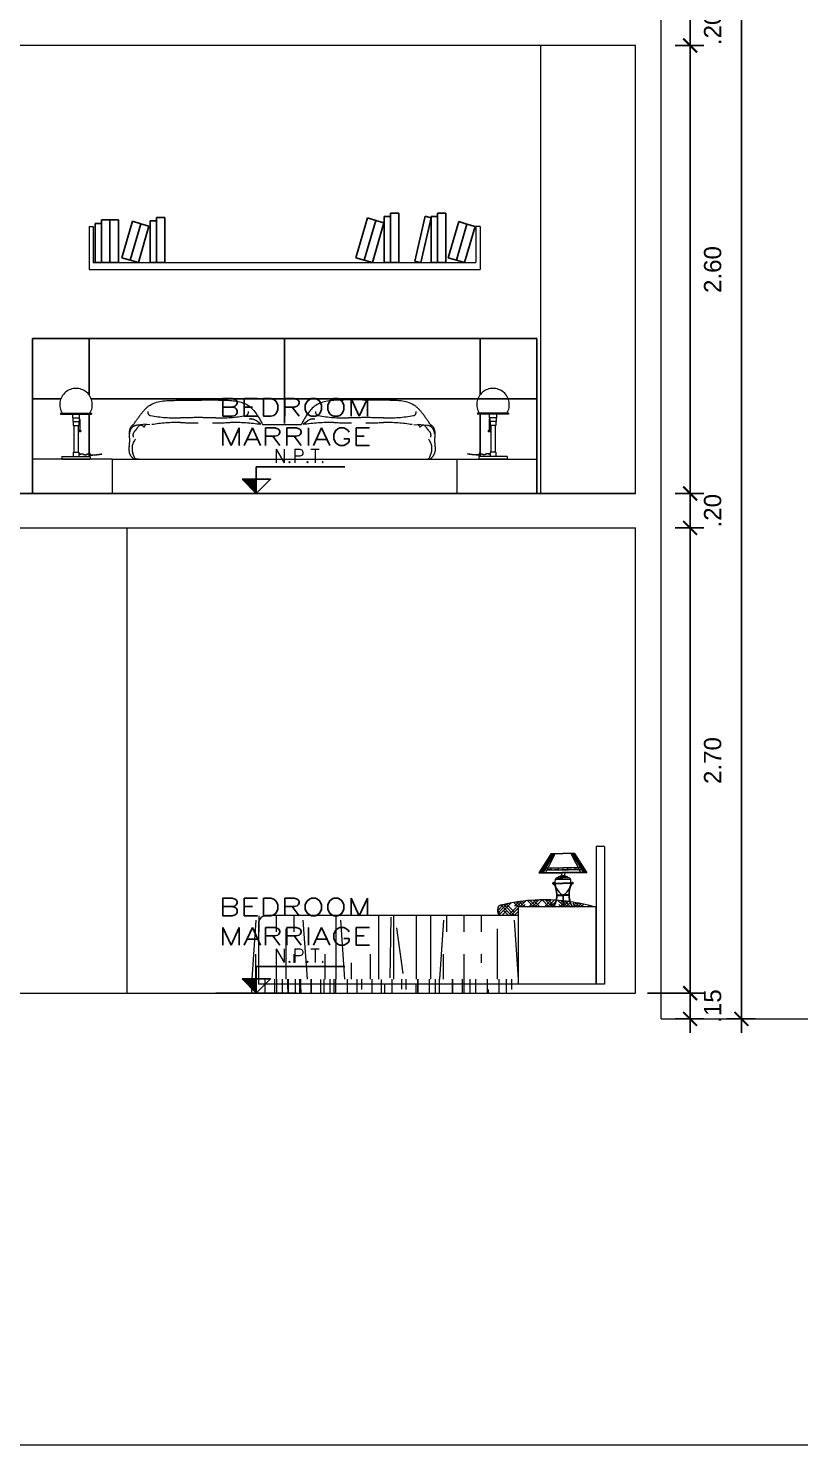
# Model space of a CAD drawing. Header units: millimetres. Extents: x -59 to 123, y 54 to 155.
# Drawn here: x 19.58 to 24.05, y 125.14 to 133.37 of the extents above; entities that cross this region are included whole.
import ezdxf
from ezdxf.enums import TextEntityAlignment as Align

# ---------------------------------------------------------------- set-up
doc = ezdxf.new("R2010")
doc.units = ezdxf.units.MM
doc.linetypes.add('ACAD_ISO02W100', pattern=[15, 12, -3])
doc.linetypes.add('CONTINUA', pattern=[0])
doc.layers.get('0').update_dxf_attribs({"lineweight": 9})
doc.layers.get('Defpoints').update_dxf_attribs({"lineweight": 0})
doc.layers.add('A-COT', color=8, linetype='Continuous')
doc.layers.add('A-TEX 010', color=7, linetype='Continuous')
for name, color, linetype, lineweight in [('DET-CORTE', 86, 'Continuous', 50), ('EJES', 6, 'ACAD_ISO02W100', 5), ('MUROS', 7, 'Continuous', 80)]:
    doc.layers.add(name, color=color, linetype=linetype, lineweight=lineweight)
doc.styles.add('1000-NOTAS', font='romans.shx', dxfattribs={"height": 2})
doc.styles.add('ROMANS', font='ROMANS.SHX', dxfattribs={"width": 1.35, "height": 0.29})
doc.styles.add('style1', font='arial.ttf', dxfattribs={"height": 0.1})
doc.dimstyles.new('luis1', dxfattribs={"dimtxt": 0.1, "dimasz": 0.08, "dimexe": 0.08, "dimexo": 0.08, "dimgap": 0.08, "dimtad": 2, "dimzin": 4, "dimdsep": 46, "dimtxsty": 'style1', "dimblk": 'ARCHTICK', "dimcen": 2, "dimdle": 0.08, "dimclrd": 256, "dimclre": 256, "dimclrt": 256, "dimadec": 0, "dimazin": 1, "dimtfac": 1, "dimtix": 1, "dimtmove": 0, "dimatfit": 3, "dimfxl": 1, "dimtolj": 1, "dimarcsym": 0})

# ---------------------------------------------------------------- blocks, each defined once
blk = doc.blocks.new('*X150')
at = {"color": 0}
for p, q in [((3457.26421134985, 750), (3487.5, 750)), ((3487.5, 750.0000000000003), (3487.5, 765.2982318580763)), ((3525, 750), (3562.5, 750)), ((3525, 745.2982318580763), (3525, 750.0000000000003)), ((3562.5, 750.0000000000003), (3562.5, 765.2982318580763)), ((3600, 750), (3637.5, 750)), ((3600, 745.2982318580763), (3600, 750)), ((3637.5, 750), (3637.5, 765.2982318580763)), ((3675, 750), (3685.150339494704, 750)), ((3675, 745.2982318580763), (3675, 750))]:
    blk.add_line(p, q, dxfattribs=at)
blk = doc.blocks.new('EDE')
at = {"linetype": 'ByBlock'}
h = blk.add_hatch(dxfattribs=at)
h.set_pattern_fill('HOUND,_O', color=256, scale=0.20150526218128, angle=45)
h.set_pattern_definition([(45.00000000000001, (93.08998956353071, 88.07172923728797), (0.0267160757499668, 0.0445267929166113), [0.20150526218128, -0.10075263109064]), (135, (93.08998956353071, 88.07172923728797), (0.0267160757499668, -0.0445267929166113), [0.20150526218128, -0.10075263109064])])
edge = h.paths.add_edge_path()
edge.add_line((353.9922750499721, 55.9412510468048), (353.9922750499721, 55.90689151939851))
edge.add_line((353.9922750499721, 55.90689151939849), (354.1576992994102, 55.90689151939849))
edge.add_ellipse((354.1426151933986, 55.89353062673758), major_axis=(-0.01424857373337379, 0.01424857373337379), ratio=0.9999999999959811, start_angle=266.533227673586, end_angle=302.7208205125206)
edge.add_ellipse((353.8829274226171, 54.89756767393329), major_axis=(-0.742035001336854, 0.7420350013368541), ratio=0.999999999999638, start_angle=-59.56912445879229, end_angle=-53.1964676396488)
edge.add_ellipse((354.1579190301313, 55.97647391635866), major_axis=(0.09310998643438465, 0.09310998643438463), ratio=0.999999999975666, start_angle=152.78933920587, end_angle=163.5390281357368)
edge.add_ellipse((354.0498027446174, 55.91941216386457), major_axis=(0.006759162470347006, 0.006759162470347005), ratio=0.9999999999976928, start_angle=172.7193987032385, end_angle=268.2177757846272)
edge.add_ellipse((354.0539187651403, 55.91504863406208), major_axis=(-0.002517602656684855, 0.002517602656684856), ratio=0.9999999999879334, start_angle=178.0319546426146, end_angle=338.7304998054121)
edge.add_line((354.0524859238464, 55.91830802236354), (354.0513558859114, 55.92087860172732))
edge.add_ellipse((354.0539187651937, 55.91504863408553), major_axis=(0.004503158498236583, 0.004503158498236583), ratio=0.9999999999931883, start_angle=267.983861697019, end_angle=428.73050074384224, ccw=False)
edge.add_ellipse((354.0497692422359, 55.91952046355825), major_axis=(0.008816840762830427, 0.008816840762830427), ratio=0.9999999999941577, start_angle=172.6270706678688, end_angle=267.92277862359333, ccw=False)
edge.add_ellipse((354.1630448996972, 55.97632874814942), major_axis=(-0.09827567416980992, 0.09827567416980991), ratio=0.9999999999848815, start_angle=61.59819055771072, end_angle=72.6142410642966, ccw=False)
edge.add_ellipse((353.8829274226173, 54.89756767393332), major_axis=(0.742035001330139, 0.7420350013301386), ratio=0.9999999999947178, start_angle=36.95157795468678, end_angle=39.01889170995257)
edge = h.paths.add_edge_path()
edge.add_line((353.7309249384443, 55.8937665193985), (353.7309249384443, 55.85689151939848))
edge.add_line((353.7309249384443, 55.85689151939848), (353.6274319155899, 55.85689151939851))
edge.add_ellipse((353.6324983529593, 55.87639472219315), major_axis=(-0.01424857373335723, 0.01424857373335723), ratio=0.9999999999943717, start_angle=45.00000000014097, end_angle=120.4378793663247, ccw=False)
edge.add_line((353.6123478267412, 55.87639472219315), (353.6123478267412, 55.89589767453617))
edge.add_ellipse((353.6324983529593, 55.89589767453617), major_axis=(0.01424857373331599, 0.01424857373331599), ratio=0.9999999999994674, start_angle=56.832862873279225, end_angle=134.9999999999847, ccw=False)
edge.add_ellipse((353.8829274226173, 54.89756767393332), major_axis=(0.7420350013364041, 0.7420350013364042), ratio=0.9999999999999928, start_angle=401.2515258593205, end_angle=419.0387861595183, ccw=False)
edge.add_ellipse((353.8237423113479, 55.97647391635044), major_axis=(0.09310998643538457, 0.09310998643538458), ratio=0.9999999999956524, start_angle=286.4609717774931, end_angle=301.04500040777344, ccw=False)
edge.add_ellipse((353.9318585968863, 55.91941216383642), major_axis=(-0.006759162470360729, 0.006759162470360728), ratio=0.999999999995152, start_angle=91.78224626373878, end_angle=187.2806001270711, ccw=False)
edge.add_ellipse((353.9277425762906, 55.91504863408553), major_axis=(0.002517602656637685, 0.002517602656637685), ratio=0.9999999999979656, start_angle=21.26949925529061, end_angle=181.9681059747036, ccw=False)
edge.add_line((353.929175417638, 55.91830802236351), (353.9303054555731, 55.92087860172726))
edge.add_ellipse((353.927742576255, 55.91504863410118), major_axis=(0.004503158498233659, 0.004503158498233659), ratio=0.9999999999956756, start_angle=21.26949890600093, end_angle=182.0158916164732)
edge.add_ellipse((353.9318920992598, 55.9195204635703), major_axis=(0.008816840762829322, 0.008816840762829322), ratio=0.9999999999948451, start_angle=182.0770952134856, end_angle=277.3729292045176)
edge.add_ellipse((353.8186164417889, 55.97632874815364), major_axis=(-0.09827567416765355, 0.09827567416765357), ratio=0.9999999999885035, start_angle=197.3857589295637, end_angle=211.7863012730373)
edge.add_ellipse((353.8829274226172, 54.89756767393309), major_axis=(-0.7420350013385056, 0.7420350013385055), ratio=0.9999999999992815, start_angle=309.1730228168033, end_angle=311.120950352363, ccw=False)
edge.add_line((353.9894670499722, 55.94154142562427), (353.9894670499721, 55.90689151939849))
edge.add_line((353.9894670499721, 55.90689151939849), (353.7373372541657, 55.90689151939849))
edge.add_ellipse((353.7377141285571, 55.9049155664924), major_axis=(0.001422396603281816, 0.001422396603281816), ratio=0.999999999982076, start_angle=55.79835529360672, end_angle=119.9841587478397)
edge.add_ellipse((353.7313415141086, 55.90497290355989), major_axis=(-0.003149415555248173, 0.003149415555248173), ratio=0.9999999999875699, start_angle=158.6014821510178, end_angle=230.9776135697963, ccw=False)
edge.add_ellipse((353.7435634616384, 55.8937665193985), major_axis=(-0.00893678545464407, 0.008936785454644072), ratio=0.9999999999860969, start_angle=10.68428731180188, end_angle=45.00000000039828)
for p, q in [((354.2325927750113, 56.25689151939846), (354.1825927750111, 56.25689151939846)), ((354.1825927750111, 56.25689151939846), (354.1825927750111, 55.4568915193985)), ((354.2325927750113, 56.25689151939846), (354.2325927750113, 55.4568915193985))]:
    blk.add_line(p, q, dxfattribs=at)
for p, q in [((353.9221034606643, 56.21649309204081), (353.8505269900761, 56.10417309204082)), ((353.9221034606643, 56.21649309204081), (353.9909269900761, 56.21649309204081)), ((354.0577527034185, 56.21649309204081), (353.9909269900761, 56.21649309204081)), ((354.0577527034185, 56.21649309204081), (354.1293291740068, 56.10417309204082)), ((353.8505269900761, 56.10417309204082), (353.9771641567104, 56.10417309204079)), ((353.8824821818812, 56.10417309204079), (353.9909269900761, 56.10417309204082)), ((354.1293291740068, 56.10417309204082), (353.9863128843804, 56.10417309204082)), ((353.935465997694, 56.04115357609162), (353.9357328867976, 56.03835828823411)), ((354.0461953437905, 56.04115357609162), (354.0459284546868, 56.03835828823411)), ((353.9303054555731, 55.92087860172732), (353.9291754176381, 55.91830802236354)), ((353.9575504767573, 55.97264768940918), (353.9909269900761, 55.97264768940918)), ((353.9575964908409, 55.97545568940921), (354.0240648506432, 55.97545568940921)), ((353.9894670499722, 55.97523711246868), (353.9894670499722, 55.90689151939849)), ((354.0240648506432, 55.97545568940921), (353.9909269900761, 55.97545568940921)), ((354.0241108647269, 55.97264768940918), (353.9909269900761, 55.97264768940918)), ((353.9922750499721, 55.97517647869213), (353.9922750499721, 55.90689151939849)), ((354.0513558859114, 55.92087860172732), (354.0524859238464, 55.91830802236354)), ((352.2100201113465, 55.82943498007378), (352.1862141333785, 55.48738015240846)), ((352.2283795322554, 55.76144352068474), (352.2283795322554, 55.85361561153554)), ((353.7309249384443, 55.85689151939848), (352.2741389825939, 55.85689151939847)), ((352.3288573588905, 55.76144352068474), (352.3288573588905, 55.85361561153554)), ((352.4308923207475, 55.76144352068474), (352.4308923207475, 55.85361561153554)), ((352.4829550094555, 55.82943498007378), (352.5067609874233, 55.48738015240846)), ((352.6744658293259, 55.48738015240847), (352.6744658293259, 55.85361561153554)), ((352.699986878162, 55.82943498007378), (352.7237928561299, 55.48738015240846)), ((352.9233020893629, 55.48738015240847), (352.9233020893629, 55.85361561153554)), ((352.9915346264733, 55.84575650515854), (352.9872643839986, 55.49392871854197)), ((353.0084224365277, 55.85321431679709), (353.0084224365277, 55.48738015240847)), ((353.1420884220974, 55.48738015240847), (353.1420884220975, 55.85361561153555)), ((353.2244804006412, 55.48738015240847), (353.2244804006412, 55.85361561153555)), ((353.2980310529753, 55.82943498007379), (353.2742250750074, 55.48738015240847)), ((353.3163904738843, 55.76144352068476), (353.3163904738843, 55.85361561153555)), ((353.4168683005194, 55.76144352068476), (353.4168683005194, 55.85361561153555)), ((353.5189032623765, 55.76144352068476), (353.5189032623765, 55.85361561153555)), ((353.6123478267412, 55.87639472219315), (353.6123478267412, 55.89589767453617)), ((353.7073345508604, 55.82943498007379), (353.7311405288283, 55.48738015240847)), ((352.2241389825937, 55.80689151939853), (352.2241389825937, 55.4568915193985)), ((352.3859259423426, 55.48738015240847), (352.3859259423426, 55.77899528790083)), ((353.0245428575022, 55.78409629608301), (353.0624938435359, 55.52012440262553)), ((353.6103054837477, 55.48738015240847), (353.6103054837477, 55.77899528790083)), ((352.210293684164, 55.48738015240846), (352.210293684164, 55.63087802088615)), ((352.3288573588905, 55.48738015240846), (352.3288573588905, 55.63087802088615)), ((352.4308923207475, 55.58057598127993), (352.4308923207475, 55.63087802088612)), ((352.6112547695806, 55.48738015240846), (352.6112547695806, 55.63087802088615)), ((352.7633912425274, 55.48738015240847), (352.7633912425274, 55.58057598127993)), ((352.8741132266074, 55.48738015240846), (352.8741132266074, 55.63087802088615)), ((353.2983046257928, 55.48738015240847), (353.2983046257928, 55.63087802088616)), ((353.4168683005194, 55.48738015240847), (353.4168683005194, 55.63087802088616)), ((353.5189032623765, 55.58057598127993), (353.5189032623765, 55.63087802088614)), ((352.1862756644505, 55.40677804753596), (352.1862756644505, 55.48738015240847)), ((354.2325927750113, 55.4568915193985), (352.2241389825937, 55.4568915193985)), ((352.2628476640793, 55.40677804753596), (352.2628476640793, 55.48738015240847)), ((352.2638551903904, 55.40677804753596), (352.2638551903904, 55.48738015240847)), ((352.320276663801, 55.40677804753596), (352.320276663801, 55.48738015240847)), ((352.3303519269101, 55.40677804753596), (352.3303519269101, 55.48738015240847)), ((352.3646078214809, 55.40677804753596), (352.3646078214809, 55.48738015240847)), ((352.395647644162, 55.4289436263759), (352.395647644162, 55.48738015240847)), ((352.3964961156262, 55.40677804753596), (352.3964961156262, 55.44607157366132)), ((352.3978561897408, 55.40677804753596), (352.3978561897408, 55.48738015240847)), ((352.3980152445876, 55.40677804753596), (352.3980152445876, 55.48738015240847)), ((352.438971275531, 55.40677804753596), (352.4389712755309, 55.48738015240847)), ((352.4653604525715, 55.40677804753596), (352.4653604525715, 55.48738015240847)), ((352.4702045911691, 55.42592104744318), (352.4702045911691, 55.48738015240847)), ((352.4715646652837, 55.40677804753596), (352.4715646652837, 55.42592104744318)), ((352.5296486435126, 55.40677804753596), (352.5296486435125, 55.45413178414855)), ((352.5304971149768, 55.40677804753596), (352.5304971149768, 55.48738015240847)), ((352.5315046412876, 55.40677804753596), (352.5315046412876, 55.48738015240847)), ((352.5859110620766, 55.40677804753596), (352.5859110620766, 55.48509198884366)), ((352.6052131168304, 55.40677804753596), (352.6052131168304, 55.48738015240847)), ((352.6404765377123, 55.40677804753596), (352.6404765377122, 55.48738015240847)), ((352.6636496428631, 55.40677804753596), (352.6636496428631, 55.48738015240847)), ((352.6727173796613, 55.40677804753596), (352.6727173796612, 55.48738015240847)), ((352.740221642492, 55.40677804753596), (352.7402216424919, 55.48738015240847)), ((352.7976506422137, 55.40677804753596), (352.7976506422136, 55.48738015240847)), ((352.8234207195761, 55.42592104744318), (352.8234207195761, 55.48738015240847)), ((352.8847207696945, 55.40677804753596), (352.8847207696945, 55.48738015240847)), ((352.9391271904835, 55.40677804753596), (352.9391271904835, 55.48509198884366)), ((352.9582132336061, 55.40677804753593), (352.9582132336061, 55.45930215063408)), ((352.9582132336061, 55.40677804753593), (352.9582132336061, 55.45930215063408)), ((352.9582132336061, 55.40677804753593), (352.9582132336061, 55.45930215063408)), ((352.9992319232019, 55.40677804753597), (352.9992319232019, 55.48738015240847)), ((353.0566609229236, 55.42894362637592), (353.0566609229236, 55.48738015240847)), ((353.0808415543853, 55.42592104744319), (353.0808415543853, 55.48738015240847)), ((353.1402856067288, 55.40677804753597), (353.1402856067288, 55.45413178414857)), ((353.1483458172161, 55.40577052122504), (353.1483458172161, 55.48738015240847)), ((353.1503608698379, 55.40677804753599), (353.1503608698379, 55.48738015240847)), ((353.2158500800468, 55.40677804753597), (353.2158500800468, 55.48738015240847)), ((353.2511135009285, 55.40677804753597), (353.2511135009285, 55.48738015240847)), ((353.2742866060794, 55.40677804753597), (353.2742866060794, 55.48738015240847)), ((353.3508586057082, 55.40677804753597), (353.3508586057082, 55.48738015240847)), ((353.3518661320192, 55.40677804753597), (353.3518661320192, 55.48738015240847)), ((353.4082876054299, 55.40677804753597), (353.4082876054299, 55.48738015240847)), ((353.418362868539, 55.40677804753597), (353.418362868539, 55.48738015240847)), ((353.4526187631098, 55.40677804753597), (353.4526187631098, 55.48738015240847)), ((353.4858671313697, 55.40677804753597), (353.4858671313697, 55.48738015240847)), ((353.4860261862165, 55.40677804753597), (353.4860261862163, 55.48738015240847)), ((353.5533713942004, 55.40677804753597), (353.5533713942004, 55.48738015240847)), ((353.5595756069126, 55.40677804753597), (353.5595756069126, 55.42592104744319)), ((353.620027185567, 55.42894362637592), (353.620027185567, 55.48738015240847)), ((353.6208756570312, 55.40677804753597), (353.6208756570312, 55.44607157366132)), ((353.663350816936, 55.40677804753597), (353.6633508169359, 55.48738015240847)), ((353.694584132574, 55.42592104744319), (353.694584132574, 55.48738015240847))]:
    blk.add_line(p, q)
at = {"ltscale": 5000}
for p, q in [((353.9239811486099, 56.21649309204081), (353.8522123483366, 56.10387128238101)), ((353.9253130259895, 56.21649309204081), (353.8537365554012, 56.10417309204082)), ((353.9273108420588, 56.21649309204081), (353.8557343714706, 56.10417309204082)), ((353.9293086581282, 56.21649309204081), (353.8577321875399, 56.10417309204082)), ((353.9319724128873, 56.21649309204081), (353.860395942299, 56.10417309204082)), ((353.9355083942207, 56.21649309204081), (353.8660899739691, 56.10417309204082)), ((353.9399378888021, 56.21649309204081), (353.8736869924965, 56.10417309204082)), ((353.9465513608238, 56.21649309204081), (353.8889380850822, 56.10417309204082)), ((353.9221034606643, 56.21536989204079), (353.9909269900761, 56.21536989204079)), ((354.0584684681244, 56.21536989204079), (353.9909269900761, 56.21536989204079)), ((354.0365143685842, 56.21649309204081), (354.0941276443257, 56.10417309204082)), ((354.0431278406058, 56.21649309204081), (354.1093787369115, 56.10417309204082)), ((354.0475573351873, 56.21649309204081), (354.116975755439, 56.10417309204082)), ((354.0510933165208, 56.21649309204081), (354.122669787109, 56.10417309204082)), ((354.0537570712798, 56.21649309204081), (354.1253335418681, 56.10417309204082)), ((354.0544704751024, 56.21649309204081), (354.1260469456907, 56.10417309204082)), ((354.0551364137921, 56.21649309204081), (354.1267128843804, 56.10417309204082)), ((354.0557548873492, 56.21649309204081), (354.1273313579375, 56.10417309204082)), ((353.8512427547819, 56.10529629204081), (354.0213383948679, 56.10529629204081)), ((353.8612634606643, 56.12102109204081), (354.0213383948679, 56.12102109204081)), ((353.8684211077231, 56.13225309204079), (353.9909269900761, 56.13225309204079)), ((353.9599446924301, 56.07555058557906), (353.9909269900761, 56.07555058557906)), ((353.9719003421073, 56.08296422951887), (353.9909269900761, 56.08285138557907)), ((353.9797934485447, 56.08575000083275), (353.9909269900761, 56.08565938557906)), ((354.1259971196745, 56.10529629204081), (353.9863128843804, 56.10529629204081)), ((354.1114350563597, 56.13225309204079), (353.9909269900761, 56.13225309204079)), ((353.9966274207364, 56.12366160502932), (353.9909269900761, 56.12366160502932)), ((354.1185927034186, 56.12102109204081), (353.9909269900761, 56.12102109204081)), ((354.0020605316076, 56.08575000083275), (353.9909269900761, 56.08565938557906)), ((354.0099536380448, 56.08296422951887), (353.9909269900761, 56.08285138557907)), ((354.0219092877221, 56.07555058557906), (353.9909269900761, 56.07555058557906)), ((353.9966274207364, 56.12102109204081), (353.9966274207364, 56.12366160502932)), ((354.0176874207363, 56.12366160502932), (354.0176874207363, 56.13225309204079)), ((354.0387474207364, 56.12366160502932), (354.0176874207363, 56.12366160502932)), ((354.0387474207364, 56.12102109204081), (354.0387474207364, 56.12366160502932)), ((354.0598074207364, 56.12366160502932), (354.0598074207364, 56.13225309204079)), ((354.0808674207363, 56.12366160502932), (354.0598074207364, 56.12366160502932)), ((354.0808674207363, 56.12102109204081), (354.0808674207363, 56.12366160502932)), ((354.1019274207364, 56.12366160502932), (354.1019274207364, 56.13225309204079)), ((354.1169100235729, 56.12366160502932), (354.1019274207364, 56.12366160502932)), ((353.9398507761297, 56.04428794505021), (354.0418105653544, 56.04428794505021)), ((353.941382633425, 56.04147994505021), (353.9909269900761, 56.04147994505021)), ((354.0357760388275, 56.06618356247819), (353.9460779413248, 56.06618356247819)), ((354.0418105653544, 56.04428794505021), (353.9909269900761, 56.04428794505021)), ((354.0402787080592, 56.04147994505021), (353.9909269900761, 56.04147994505021))]:
    blk.add_line(p, q, dxfattribs=at)
blk.add_lwpolyline([(353.9771187971667, 56.10420422967676, -0.4144672724452393), (353.9805697570665, 56.08581070893519, -0.4144672724452393)], format="xyb")
blk.add_lwpolyline([(354.1825927750111, 55.45689151939848), (354.1825927750111, 55.90689151939848), (353.7309249384443, 55.90689151939848), (353.7309249384443, 55.45689151939848)])
for centre, radius, start, end in [((353.9601845064705, 56.0601783796368), 0.015331581822194, 90.97536474916589, 159.1082174871235), ((353.9719003421073, 56.06961723866801), 0.0133469908508745, 90, 153.810875393342), ((353.978950568272, 56.07556327743811), 0.0102215351426608, 85.26994906626764, 133.6097209272873), ((354.0121985011476, 56.09328348322095), 0.0132273890522571, 124.3489874019454, 214.3986137208169), ((354.0029034118803, 56.07556327743811), 0.0102215351426608, 46.39027907271272, 94.73005093373887), ((354.0099536380448, 56.06961723866801), 0.0133469908508745, 26.18912460665801, 90), ((354.0216694736817, 56.0601783796368), 0.015331581822194, 20.89178251287645, 89.02463525083411), ((353.9352934257929, 56.04296102395336), 0.0046236676000677, 32.07353223866276, 275.4539660784384), ((353.9352934257929, 56.04296102395336), 0.0018156676000679, 32.07353223866276, 275.4539660784384), ((353.8237423113473, 55.97647391634772), 0.1316774056085766, 331.4609717806981, 30.81355884566787), ((353.8186164417881, 55.97632874815201), 0.1389827912597379, 332.3857589337389, 29.80790944006345), ((354.0304500611727, 56.05072459251871), 0.0858950921262059, 169.9962309827084, 242.6043815387004), ((353.9514039189795, 56.05072459251871), 0.0858950921262084, 297.3956184612996, 10.00376901729158), ((354.1630448996964, 55.97632874815201), 0.1389827912597379, 150.1920905599365, 207.6142410662611), ((354.1579190301372, 55.97647391634772), 0.1316774056085766, 149.1864411543321, 208.539028219302), ((354.0463679156915, 56.04296102395336), 0.0046236676000677, 264.5460339215616, 147.9264677613372), ((354.0463679156915, 56.04296102395336), 0.0018156676000679, 264.5460339215616, 147.9264677613372), ((353.6324983529593, 55.89589767453617), 0.020150526218128, 101.8328628796323, 180), ((353.8829274226172, 54.89756767393332), 1.049395962645446, 84.17302281682001, 104.03878615946), ((353.9277425762906, 55.91504863408553), 0.0063684278217048, 66.26949925571833, 227.015999886618), ((353.9318920992587, 55.91952046357132), 0.0124688957840347, 227.0771506878885, 322.3729292427431), ((353.9277425762906, 55.91504863408553), 0.0035604278217049, 66.26949925571833, 227.015999886618), ((353.9318585968908, 55.9194121638422), 0.0095588992358338, 226.9125903912714, 322.2806001101966), ((353.8829274226172, 54.89756767393332), 1.049395962645446, 81.95157795453378, 84.01889170979788), ((353.8829274226172, 54.89756767393332), 1.049395962645446, 74.11523290340263, 81.80353236022556), ((354.0497692422258, 55.91952046357132), 0.0124688957840347, 217.6270707572569, 312.9228493121115), ((354.0498027445936, 55.9194121638422), 0.0095588992358338, 217.7193998898036, 313.0874096087335), ((354.0539187651938, 55.91504863408553), 0.0063684278217048, 312.984000113382, 113.7305007442751), ((354.0539187651938, 55.91504863408553), 0.0035604278217049, 312.984000113382, 113.7305007442751), ((352.2741389825939, 55.80689151939853), 0.05, 90, 180), ((353.6324983529593, 55.87639472219315), 0.020150526218128, 180, 255.4378793663116)]:
    blk.add_arc(centre, radius, start, end)
at = {"ltscale": 5000, "xscale": 0.0005615999999690757, "yscale": 0.0005615999999690757, "zscale": 0.0005615999999690757}
blk.add_blockref('*X150', (351.921346559416, 55.70246160502933), dxfattribs=at)
blk = doc.blocks.new('NIVEL-CORTE-()')
at = {"color": 1}
for p, q in [((0, 0), (0, 3.934095386420836)), ((0, 3.93409538642095), (13.02966926340923, 3.93409538642095)), ((-5.947878155067883, 0), (5.947878155067883, 0))]:
    blk.add_line(p, q, dxfattribs=at)
blk.add_lwpolyline([(-2.100000000000364, 2.100000000000023), (2.100000000000364, 2.100000000000023), (0, 0), (-2.100000000000364, 2.100000000000023)], dxfattribs=at)
blk.add_solid([(0, 0), (0, 2.100000000000023), (-2.100000000000364, 2.100000000000023)], dxfattribs=at)
at = {"color": 7, "style": '1000-NOTAS'}
blk.add_attdef('ADFADFAFA', text='', height=2, dxfattribs=at).set_placement((6.388883097850339, 3.935645220264746), align=Align.BOTTOM_CENTER)
blk = doc.blocks.new('_ArchTick')
at = {"color": 0, "linetype": 'ByBlock', "const_width": 0.15}
blk.add_lwpolyline([(-0.5, -0.5), (0.5, 0.5)], dxfattribs=at)
blk = doc.blocks.new('*D1187')
at = {"layer": 'Defpoints', "color": 0, "linetype": 'CONTINUA', "transparency": 16777216}
for p in [(23.09096986572667, 127.7650148212769), (23.41839952345217, 127.7650148212769), (23.25149284915178, 127.6150148212769)]:
    blk.add_point(p, dxfattribs=at)
at = {"layer": 'EJES', "linetype": 'CONTINUA', "lineweight": -2, "transparency": 16777216}
for p, q in [((23.41839952345217, 127.7650148212769), (23.41839952345217, 127.8450148212769)), ((23.17096986572667, 127.7650148212769), (23.49839952345217, 127.7650148212769)), ((23.41839952345217, 127.6150148212769), (23.41839952345217, 127.7650148212769)), ((23.33149284915178, 127.6150148212769), (23.49839952345217, 127.6150148212769)), ((23.41839952345217, 127.6150148212769), (23.41839952345217, 127.5350148212769))]:
    blk.add_line(p, q, dxfattribs=at)
at = {"layer": 'EJES', "linetype": 'CONTINUA', "lineweight": -2, "transparency": 16777216, "xscale": 0.08, "yscale": 0.08, "zscale": 0.08}
for p, rotation in [((23.41839952345217, 127.7650148212769), 270), ((23.41839952345217, 127.6150148212769), 90)]:
    blk.add_blockref('_ArchTick', p, dxfattribs=dict(at, rotation=rotation))
at = {"layer": 'EJES', "linetype": 'CONTINUA', "lineweight": 5, "transparency": 16777216, "insert": (23.54945682222437, 127.6900148212769), "char_height": 0.1, "attachment_point": 5, "rotation": 90, "style": 'style1'}
blk.add_mtext('\\A1;.15', dxfattribs=at)
blk = doc.blocks.new('*D1188')
at = {"layer": 'Defpoints', "color": 0, "linetype": 'CONTINUA', "transparency": 16777216}
for p in [(23.25149284915175, 130.4650148212769), (23.41839952345217, 130.4650148212769), (23.09096986572667, 127.7650148212769)]:
    blk.add_point(p, dxfattribs=at)
at = {"layer": 'EJES', "linetype": 'CONTINUA', "lineweight": -2, "transparency": 16777216}
for p, q in [((23.41839952345217, 127.6850148212769), (23.41839952345217, 130.5450148212769)), ((23.33149284915175, 130.4650148212769), (23.49839952345217, 130.4650148212769)), ((23.17096986572667, 127.7650148212769), (23.49839952345217, 127.7650148212769))]:
    blk.add_line(p, q, dxfattribs=at)
at = {"layer": 'EJES', "linetype": 'CONTINUA', "lineweight": -2, "transparency": 16777216, "xscale": 0.08, "yscale": 0.08, "zscale": 0.08}
for p, rotation in [((23.41839952345217, 130.4650148212769), 90), ((23.41839952345217, 127.7650148212769), 270)]:
    blk.add_blockref('_ArchTick', p, dxfattribs=dict(at, rotation=rotation))
at = {"layer": 'EJES', "linetype": 'CONTINUA', "lineweight": 5, "transparency": 16777216, "insert": (23.54945682222437, 129.1150148212769), "char_height": 0.1, "attachment_point": 5, "rotation": 90, "style": 'style1'}
blk.add_mtext('\\A1;2.70', dxfattribs=at)
blk = doc.blocks.new('*D1189')
at = {"layer": 'Defpoints', "color": 0, "linetype": 'CONTINUA', "transparency": 16777216}
for p in [(23.25149284915176, 130.6650148212769), (23.41839952345218, 130.6650148212769), (23.25149284915176, 130.4650148212769)]:
    blk.add_point(p, dxfattribs=at)
at = {"layer": 'EJES', "linetype": 'CONTINUA', "lineweight": -2, "transparency": 16777216}
for p, q in [((23.41839952345218, 130.6650148212769), (23.41839952345218, 130.745014821277)), ((23.33149284915175, 130.6650148212769), (23.49839952345218, 130.6650148212769)), ((23.41839952345218, 130.4650148212769), (23.41839952345218, 130.6650148212769)), ((23.33149284915175, 130.4650148212769), (23.49839952345218, 130.4650148212769)), ((23.41839952345218, 130.4650148212769), (23.41839952345218, 130.3850148212769))]:
    blk.add_line(p, q, dxfattribs=at)
at = {"layer": 'EJES', "linetype": 'CONTINUA', "lineweight": -2, "transparency": 16777216, "xscale": 0.08, "yscale": 0.08, "zscale": 0.08}
for p, rotation in [((23.41839952345218, 130.6650148212769), 270), ((23.41839952345218, 130.4650148212769), 90)]:
    blk.add_blockref('_ArchTick', p, dxfattribs=dict(at, rotation=rotation))
at = {"layer": 'EJES', "linetype": 'CONTINUA', "lineweight": 5, "transparency": 16777216, "insert": (23.54945682222439, 130.5650148212769), "char_height": 0.1, "attachment_point": 5, "rotation": 90, "style": 'style1'}
blk.add_mtext('\\A1;.20', dxfattribs=at)
blk = doc.blocks.new('*D1190')
at = {"layer": 'Defpoints', "color": 0, "linetype": 'CONTINUA', "transparency": 16777216}
for p in [(23.25149284915181, 133.2650148212769), (23.41839952345217, 133.2650148212769), (23.25149284915175, 130.6650148212769)]:
    blk.add_point(p, dxfattribs=at)
at = {"layer": 'EJES', "linetype": 'CONTINUA', "lineweight": -2, "transparency": 16777216}
for p, q in [((23.33149284915181, 133.2650148212769), (23.49839952345217, 133.2650148212769)), ((23.41839952345217, 130.5850148212769), (23.41839952345217, 133.3450148212769)), ((23.33149284915175, 130.6650148212769), (23.49839952345217, 130.6650148212769))]:
    blk.add_line(p, q, dxfattribs=at)
at = {"layer": 'EJES', "linetype": 'CONTINUA', "lineweight": -2, "transparency": 16777216, "xscale": 0.08, "yscale": 0.08, "zscale": 0.08}
for p, rotation in [((23.41839952345217, 133.2650148212769), 90), ((23.41839952345217, 130.6650148212769), 270)]:
    blk.add_blockref('_ArchTick', p, dxfattribs=dict(at, rotation=rotation))
at = {"layer": 'EJES', "linetype": 'CONTINUA', "lineweight": 5, "transparency": 16777216, "insert": (23.54945682222437, 131.9650148212769), "char_height": 0.1, "attachment_point": 5, "rotation": 90, "style": 'style1'}
blk.add_mtext('\\A1;2.60', dxfattribs=at)
blk = doc.blocks.new('*D1191')
at = {"layer": 'Defpoints', "color": 0, "linetype": 'CONTINUA', "transparency": 16777216}
for p in [(23.25149284915181, 133.4650148212769), (23.41839952345218, 133.4650148212769), (23.25149284915181, 133.2650148212769)]:
    blk.add_point(p, dxfattribs=at)
at = {"layer": 'EJES', "linetype": 'CONTINUA', "lineweight": -2, "transparency": 16777216}
for p, q in [((23.41839952345218, 133.4650148212769), (23.41839952345218, 133.5450148212769)), ((23.3314928491518, 133.4650148212769), (23.49839952345217, 133.4650148212769)), ((23.41839952345218, 133.2650148212769), (23.41839952345218, 133.4650148212769)), ((23.3314928491518, 133.2650148212769), (23.49839952345217, 133.2650148212769)), ((23.41839952345218, 133.2650148212769), (23.41839952345218, 133.1850148212769))]:
    blk.add_line(p, q, dxfattribs=at)
at = {"layer": 'EJES', "linetype": 'CONTINUA', "lineweight": -2, "transparency": 16777216, "xscale": 0.08, "yscale": 0.08, "zscale": 0.08}
for p, rotation in [((23.41839952345218, 133.4650148212769), 270), ((23.41839952345218, 133.2650148212769), 90)]:
    blk.add_blockref('_ArchTick', p, dxfattribs=dict(at, rotation=rotation))
at = {"layer": 'EJES', "linetype": 'CONTINUA', "lineweight": 5, "transparency": 16777216, "insert": (23.54945682222438, 133.3650148212769), "char_height": 0.1, "attachment_point": 5, "rotation": 90, "style": 'style1'}
blk.add_mtext('\\A1;.20', dxfattribs=at)
blk = doc.blocks.new('*D1170')
at = {"layer": 'Defpoints', "color": 0, "linetype": 'CONTINUA', "transparency": 16777216}
for p in [(23.58744763026204, 139.7150148212769), (23.54927134079949, 127.6150148212769), (23.71617801509988, 127.6150148212769)]:
    blk.add_point(p, dxfattribs=at)
at = {"layer": 'EJES', "linetype": 'CONTINUA', "lineweight": -2, "transparency": 16777216}
for p, q in [((23.71617801509987, 139.7950148212769), (23.71617801509988, 127.5350148212769)), ((23.66744763026204, 139.7150148212769), (23.79617801509987, 139.7150148212769)), ((23.62927134079948, 127.6150148212769), (23.79617801509988, 127.6150148212769))]:
    blk.add_line(p, q, dxfattribs=at)
at = {"layer": 'EJES', "linetype": 'CONTINUA', "lineweight": -2, "transparency": 16777216, "xscale": 0.08, "yscale": 0.08, "zscale": 0.08}
for p, rotation in [((23.71617801509987, 139.7150148212769), 90), ((23.71617801509988, 127.6150148212769), 270)]:
    blk.add_blockref('_ArchTick', p, dxfattribs=dict(at, rotation=rotation))
at = {"layer": 'EJES', "linetype": 'CONTINUA', "lineweight": 5, "transparency": 16777216, "insert": (23.84723531387208, 133.6650148212769), "char_height": 0.1, "attachment_point": 5, "rotation": 90, "style": 'style1'}
blk.add_mtext('\\A1;12.10', dxfattribs=at)
blk = doc.blocks.new('sdsds')
for p, q in [((0.3283465312852059, 1.550000000000068), (0.3533465312850694, 1.550000000000068)), ((0.3283465312852059, 1.550000000000068), (0.3283465312852059, 1.300000000000068)), ((0.3533465312850694, 1.550000000000068), (0.3533465312859789, 1.340000000000032)), ((2.596653468715203, 1.550000000000068), (2.571653468713976, 1.550000000000068)), ((2.571653468713976, 1.550000000000068), (2.571653468713976, 1.340000000000032)), ((2.596653468715203, 1.550000000000068), (2.596653468715203, 1.300000000000068)), ((0.3533465312859789, 1.340000000000032), (2.571653468713976, 1.340000000000032)), ((0.3283465312852059, 1.300000000000068), (2.596653468715203, 1.300000000000068)), ((0.4625000000000909, 0.2000000000000455), (0, 0.1999999999987949)), ((0.4625000000000909, 0.2000000000000455), (0.4625000000000909, 0)), ((0.4625000000000909, 0.2000000000000455), (2.462500000001228, 0.2000000000000455)), ((2.462500000001228, 0.2000000000000455), (2.462500000001228, 0)), ((2.462500000001228, 0.2000000000000455), (2.924999999999955, 0.2000000000000455)), ((2.462500000000091, 0.2000000000000455), (2.462500000000091, 0)), ((2.462500000000091, 0.2000000000000455), (2.924999999999955, 0.1999999999987949))]:
    blk.add_line(p, q)
at = {"color": 252, "lineweight": -3}
for p, q in [((0, 0.8999999999998636), (2.924999999999955, 0.8999999999998636)), ((0.3283465312861154, 0.8999999999998636), (0.3283465312852059, 0.5725143606491656)), ((1.462500000000091, 0.8999999999998636), (1.462500000000091, 0.4060245561450984)), ((2.596653468715203, 0.8999999999998636), (2.596653468715203, 0.5725143606491656)), ((0.1651320462890453, 0.5500000000000682), (0, 0.5500000000000682)), ((2.783252407314194, 0.5500000000000682), (0.3409408727250138, 0.5500000000000682)), ((2.759867953712273, 0.5500000000000682), (2.924999999999955, 0.5500000000000682)), ((0.3283465312861154, 0.4610198724751626), (0.3283465312861154, 0.2150000000000318)), ((2.596653468715203, 0.4610198724751626), (2.596653468714067, 0.2150000000000318))]:
    blk.add_line(p, q, dxfattribs=at)
at = {"color": 19}
for p, q in [((0.1631204004522715, 0.4662673800590937), (0.3429525185633793, 0.4662673800590937)), ((0.1631204004522715, 0.4662673800590937), (0.1631204004522715, 0.4610198724751626)), ((0.1631204004522715, 0.4610198724751626), (0.3429525185633793, 0.4610198724751626)), ((0.2325801306892572, 0.4610198724751626), (0.2325801306892572, 0.4397752904582148)), ((0.2325801306892572, 0.4397752904582148), (0.2734927883252567, 0.4397752904582148)), ((0.2349606916664015, 0.4397752904582148), (0.2349606916664015, 0.4186297711190718)), ((0.2349606916664015, 0.4186297711190718), (0.2711122273481124, 0.4186297711190718)), ((0.2368762128241997, 0.4186297711190718), (0.2368762128241997, 0.3953835320339749)), ((0.2691967061912237, 0.4186297711190718), (0.2691967061912237, 0.3953835320339749)), ((0.2711122273481124, 0.4397752904582148), (0.2711122273481124, 0.4186297711190718)), ((0.2734927883252567, 0.4397752904582148), (0.2734927883252567, 0.4610198724751626)), ((0.2744515657541342, 0.4300308439230776), (0.2744515657541342, 0.3679108063620333)), ((0.2754593779952756, 0.4300308439230776), (0.2754593779952756, 0.3679108063620333)), ((0.3429525185633793, 0.4662673800621633), (0.3429525185633793, 0.4610198724769816)), ((2.761879599548138, 0.4662673800590937), (2.58204748143703, 0.4662673800590937)), ((2.58204748143703, 0.4662673800621633), (2.58204748143703, 0.4610198724769816)), ((2.761879599548138, 0.4610198724751626), (2.58204748143703, 0.4610198724751626)), ((2.649540622005134, 0.4300308439230776), (2.649540622005134, 0.3679108063620333)), ((2.650548434246275, 0.4300308439230776), (2.650548434246275, 0.3679108063620333)), ((2.651507211675153, 0.4397752904582148), (2.651507211675153, 0.4610198724751626)), ((2.692419869310015, 0.4397752904582148), (2.651507211675153, 0.4397752904582148)), ((2.65388777265207, 0.4397752904582148), (2.65388777265207, 0.4186297711190718)), ((2.690039308334008, 0.4186297711190718), (2.65388777265207, 0.4186297711190718)), ((2.655803293810095, 0.4186297711190718), (2.655803293810095, 0.3953835320339749)), ((2.68812378717621, 0.4186297711190718), (2.688123787177119, 0.3953835320339749)), ((2.690039308334008, 0.4397752904582148), (2.690039308334008, 0.4186297711190718)), ((2.692419869310015, 0.4610198724751626), (2.692419869310015, 0.4397752904582148)), ((2.761879599548138, 0.4662673800590937), (2.761879599548138, 0.4610198724751626)), ((0.2368762128241997, 0.3953835320339749), (0.2691967061912237, 0.3953835320339749)), ((0.2406629656331916, 0.3953835320339749), (0.2406629656331916, 0.2395280031779521)), ((0.265409953381095, 0.3953835320339749), (0.265409953381095, 0.2395280031779521)), ((0.2744515657541342, 0.3679108063620333), (0.2754593779952756, 0.3679108063620333)), ((2.650548434246275, 0.3679108063620333), (2.649540622005134, 0.3679108063620333)), ((2.68812378717621, 0.3953835320339749), (2.655803293810095, 0.3953835320339749)), ((2.659590046619314, 0.3953835320339749), (2.659590046619314, 0.2395280031779521)), ((2.684337034367218, 0.3953835320339749), (2.684337034367218, 0.2395280031779521)), ((0.1714536066883738, 0.2149999999987813), (0.3346193123261401, 0.2150000000000318)), ((0.1714536066883738, 0.2149999999987813), (0.1714536066883738, 0.199999999999136)), ((0.1714536066883738, 0.199999999999136), (0.3346193123261401, 0.199999999999136)), ((0.2368762128241997, 0.2395280031779521), (0.2691967061912237, 0.2395280031779521)), ((0.2368762128241997, 0.2395280031779521), (0.2368762128241997, 0.2149999999987813)), ((0.2691967061912237, 0.2395280031779521), (0.2691967061912237, 0.2150000000000318)), ((0.3346193123261401, 0.2149999999987813), (0.3346193123261401, 0.199999999999136)), ((2.753546393312035, 0.2149999999987813), (2.590380687674269, 0.2150000000000318)), ((2.590380687674269, 0.2149999999987813), (2.590380687674269, 0.199999999999136)), ((2.753546393312035, 0.199999999999136), (2.590380687674269, 0.199999999999136)), ((2.68812378717621, 0.2395280031779521), (2.655803293810095, 0.2395280031779521)), ((2.655803293810095, 0.2395280031779521), (2.655803293810095, 0.2150000000000318)), ((2.68812378717621, 0.2395280031779521), (2.688123787177119, 0.2149999999987813)), ((2.753546393312035, 0.2149999999987813), (2.753546393312035, 0.199999999999136))]:
    blk.add_line(p, q, dxfattribs=at)
at = {"color": 7}
blk.add_line((1.335452819287184, 0.3999999999999773), (1.559453945111954, 0.3999999999999773), dxfattribs=at)
at = {"color": 252, "lineweight": -3}
for points in [[(0.3646551518513661, 1.567825695734996), (0.4003279579703758, 1.567825695734996), (0.4003279579703758, 1.340000000000032), (0.3646551518513661, 1.340000000000032)], [(0.4003279579703758, 1.587902326804965), (0.4499586885242479, 1.587902326804965), (0.4499586885242479, 1.340000000000032), (0.4003279579703758, 1.340000000000032)], [(0.4499586885242479, 1.587902326804965), (0.49958941907812, 1.587902326804965), (0.49958941907812, 1.340000000000032), (0.4499586885242479, 1.340000000000032)], [(0.5808521638202819, 1.579848733188101), (0.6285073000242392, 1.565985205182074), (0.5667982158283849, 1.353863528007082), (0.5191430796251097, 1.367727056012882)], [(0.6285073000242392, 1.565985205182074), (0.6761624362281964, 1.552121677175023), (0.6144533520323421, 1.340000000000032), (0.5667982158283849, 1.353863528007082)], [(0.6831738320270233, 1.582151404746014), (0.7188466381473972, 1.582151404746014), (0.7188466381473972, 1.340000000000032), (0.6831738320270233, 1.340000000000032)], [(0.7188466381473972, 1.602228035816097), (0.7684773687003599, 1.602228035816097), (0.7684773687003599, 1.340000000000032), (0.7188466381473972, 1.340000000000032)], [(1.943925837356346, 1.599127012547001), (1.991580973559394, 1.585263484539837), (1.924263575400118, 1.353863528005832), (1.876608439197071, 1.367727056012882)], [(1.991580973559394, 1.585263484539837), (2.039236109762442, 1.571399956534037), (1.971918711603166, 1.340000000000032), (1.924263575400118, 1.353863528005832)], [(2.040639191599212, 1.60796252989519), (2.076311997717085, 1.60796252989519), (2.076311997717085, 1.340000000000032), (2.040639191599212, 1.340000000000032)], [(2.076311997717085, 1.628039160966068), (2.125942728271184, 1.628039160966068), (2.125942728271184, 1.340000000000032), (2.076311997717085, 1.340000000000032)], [(2.278321358608082, 1.609065039530037), (2.313062920380389, 1.600967324913086), (2.252235519024225, 1.340000000000032), (2.217493957252373, 1.348097714616983)], [(2.313062920380389, 1.60796252989519), (2.348735726499172, 1.60796252989519), (2.348735726499172, 1.340000000000032), (2.313062920380389, 1.340000000000032)], [(2.348735726499172, 1.628039160966068), (2.398366457053271, 1.628039160966068), (2.398366457053271, 1.340000000000032), (2.348735726499172, 1.340000000000032)], [(2.472718909061314, 1.577791028432785), (2.520374045264134, 1.563927500426871), (2.4592635754002, 1.353863528005832), (2.411608439197153, 1.367727056012882)], [(2.520374045264134, 1.563927500426871), (2.568029181466954, 1.550063972421185), (2.506918711603248, 1.340000000000032), (2.4592635754002, 1.353863528005832)], [(0, 0.8999999999998636), (2.924999999999955, 0.8999999999998636), (2.924999999999955, 0), (0, 0)]]:
    blk.add_lwpolyline(points, close=True, dxfattribs=at)
at = {"color": 25}
for points in [[(0.9610255226941717, 0.4402643483660995, 0.0056648435125785), (0.8589674223051134, 0.4388543250000794, -0.0507795866577457), (0.6849793349842912, 0.4521602398938285, -0.4248607552981719), (0.6694064298221747, 0.4754444110131999)], [(0.9610255226941717, 0.4402643483660995, -0.0056648435125785), (1.063083623081184, 0.4388543250000794, 0.0507795866577457), (1.237071710402233, 0.4521602398938285, 0.4248607552981719), (1.25264461556435, 0.4754444110131999)], [(1.323284720827132, 0.4040536992230273), (1.300398089786086, 0.4213616755901057, 0.2131828478063904), (1.256727420895231, 0.4314676720541684, -0.7605163354116798)], [(1.572084825792217, 0.4040536992230273), (1.594971456833264, 0.4213616755901057, -0.2131828478063904), (1.638642125723436, 0.4314676720541684, 0.7605163354116798)], [(1.934344023830363, 0.4402643483660995, 0.0056648435125785), (1.832285923441304, 0.4388543250000794, -0.0507795866577457), (1.658297836121392, 0.4521602398938285, -0.4248607552981719), (1.642724930959275, 0.4754444110131999)], [(1.934344023830363, 0.4402643483660995, -0.0056648435125785), (2.036402124219194, 0.4388543250000794, 0.0507795866577457), (2.210390211540243, 0.4521602398938285, 0.4248607552981719), (2.22596311670236, 0.4754444110131999)]]:
    blk.add_lwpolyline(points, format="xyb", dxfattribs=at)
at = {"color": 7}
for points in [[(0.9610255226923528, 0.4103489235001234, -0.0056648435125785), (0.8589674223032944, 0.4117589468670531, 0.0487371150021259), (0.6918930111512509, 0.3996663382051793, 0.0487371150021259)], [(1.044629773741235, 0.4103489235001234, 0.0056648435125785), (1.146687874130293, 0.4117589468670531, -0.0393226888430759), (1.325088434953159, 0.3999999999999773)], [(1.850739772783299, 0.4103489235001234, -0.0056648435125785), (1.748681672394241, 0.4117589468670531, 0.0393226888966092), (1.570281111666418, 0.3999999999999773)], [(1.934344023830363, 0.4103489235001234, 0.0056648435125785), (2.036402124219194, 0.4117589468670531, -0.0487371150021259), (2.203476535371237, 0.3996663382051793, -0.0487371150021259)], [(0.6623161736463317, 0.4017103668891195), (0.6065000916962617, 0.3957962938948185, 0.1248203764182451), (0.5833546195603958, 0.3872446003160803, 0.1438431623536674), (0.5671261850914107, 0.3672906486320926, 0.0953301289587587), (0.5628695465231885, 0.3470199675581398, 1.1979717673351)], [(0.6820900900092965, 0.3999999999999773), (0.658294100652256, 0.3982922413620145, 0.3875660222146053), (0.6507166396802404, 0.3903144707999218, -0.6831872399827498), (0.6441492655173988, 0.3879030057419186, 0.1736920966520416), (0.6297572269720604, 0.3958187217741624, 0.3207898023845708), (0.6134789009552151, 0.3877142173098491, -0.0819702861043251), (0.5935439045172188, 0.3615773687512274, 0.2970915809813019), (0.5851578238102775, 0.3269478932401171, 0.7183601335100711)], [(2.213279456516148, 0.3999999999999773), (2.237075445872279, 0.3982922413620145, -0.3875660222146053), (2.244652906845204, 0.3903144707999218, 0.6831872399827498), (2.251220281007136, 0.3879030057419186, -0.1736920966520416), (2.265612319552019, 0.3958187217741624, -0.3207898023845708), (2.28189064556932, 0.3877142173098491, 0.0819702861043251), (2.301825642008225, 0.3615773687512274, -0.2970915809813019), (2.310211722714257, 0.3269478932401171, -0.7183601335100711)], [(2.233053372879112, 0.4017103668891195), (2.288869454827363, 0.3957962938948185, -0.1248203764182451), (2.312014926964139, 0.3872446003160803, -0.1438431623536674), (2.328243361434033, 0.3672906486320926, -0.0953301289587587), (2.332500000001346, 0.3470199675581398, -1.1979717673351)], [(0.6176167100672956, 0.2000000000000455), (0.600811971656185, 0.201862307951842, -0.349290350306265), (0.590152181310259, 0.2124595353261611), (0.5823554948431138, 0.2346143467173079, -0.2743725508896063), (0.5985094491843483, 0.3154736155870523, -0.6551891060744194)], [(2.277752836457239, 0.199999999999136), (2.294557574867213, 0.201862307951842, 0.349290350306265), (2.305217365215185, 0.2124595353261611), (2.313014051681193, 0.2346143467173079, 0.2743725508896063), (2.296860097340186, 0.3154736155870523, 0.6551891060744194)]]:
    blk.add_lwpolyline(points, format="xyb", dxfattribs=at)
at = {"color": 19}
for centre in [(0.274955471875046, 0.3624887313131921), (2.650044528125136, 0.3624887313131921)]:
    blk.add_circle(centre, 0.0054220750483864, dxfattribs=at)
for centre, radius, start, end in [((0.253036459507257, 0.5156067844720837), 0.0943932155274752, 328.4864126489788, 211.5135873510449), ((2.671963540494062, 0.5156067844720837), 0.0943932155274752, 328.4864126489675, 211.5135873510211), ((0.2705678652841925, 0.4301615301410493), 0.0038858986385089, 358.0727286902019, 81.94714649725258), ((0.2705678652841925, 0.4301615301410493), 0.0048858986385089, 358.0727286902019, 81.94714649725258), ((2.654432134716217, 0.4301615301410493), 0.0048858986385089, 98.05285350275986, 181.9272713097981), ((2.654432134716217, 0.4301615301410493), 0.0038858986385089, 98.05285350275986, 181.9272713097981)]:
    blk.add_arc(centre, radius, start, end, dxfattribs=at)
at = {"color": 25}
for points, knots in [([(0.5873072076481094, 0.4009115372369934), (0.6022042387012334, 0.4227968966180242), (0.6281414323361787, 0.4609014559779325), (0.6956475415151999, 0.5383879533250138), (0.8218803883441979, 0.540944833979097), (0.9612608703992009, 0.5424426660742938), (1.096654481852283, 0.5437567691710683), (1.257851308272166, 0.5364374048749596), (1.310977412522334, 0.4477417499909961), (1.335452819287184, 0.3999999999999773)], [0, 0, 0, 0, 0.0798826572327477, 0.1390835490265576, 0.2992781706412262, 0.4217733580670577, 0.564920129251605, 0.7133817653417573, 0.8627531968030805, 0.8627531968030805, 0.8627531968030805, 0.8627531968030805]), ([(2.308062338876198, 0.4009115372369934), (2.293165281957044, 0.4227969724638569), (2.267228043286195, 0.4609016638808043), (2.199722343377061, 0.5383869611511045), (2.073485678146199, 0.5409550381939425), (1.934118739760152, 0.5424131573129216), (1.798669336759076, 0.5438908533431004), (1.637328128197169, 0.5358992161681044), (1.583646008475171, 0.4482779479170631), (1.559453945111954, 0.3999999999999773)], [0, 0, 0, 0, 0.0798826572327477, 0.1390835490278288, 0.2992781706407165, 0.421773358066548, 0.5649201292510952, 0.7133817653412475, 0.8637597979834364, 0.8637597979834364, 0.8637597979834364, 0.8637597979834364])]:
    blk.add_open_spline(points, degree=3, knots=knots, dxfattribs=at)
at = {"color": 7}
for points in [[(0.5873072076481094, 0.4009115372369934), (0.575088434905183, 0.3914823503761227), (0.5625518556842053, 0.3023959884191072), (0.5636184931372554, 0.2316411666558906), (0.5873072076481094, 0.2000000000000455)], [(2.308062338876198, 0.4009115372369934), (2.320281111617078, 0.3914823503761227), (2.332817690840102, 0.3023959884191072), (2.331751053387279, 0.2316411666558906), (2.308062338876198, 0.199999999999136)]]:
    blk.add_spline(points, degree=3, dxfattribs=at)
at = {"color": 19}
for points in [[(0.2691967061912237, 0.2272640015878551), (0.2967359665512959, 0.2281024124549731), (0.3012792564422853, 0.2251832999158978), (0.3330818337421988, 0.2313460115470889), (0.3316837638972174, 0.2255311647980989), (0.3379496120580825, 0.2238859165651093), (0.4021811468210217, 0.2300486281959593)], [(2.655803293810095, 0.2272640015878551), (2.628264033449113, 0.2281024124549731), (2.623720743558124, 0.2251832999158978), (2.59191816625821, 0.2313460115470889), (2.593316236103192, 0.2255311647980989), (2.587050387942327, 0.2238859165651093), (2.52281885317916, 0.2300486281959593)]]:
    blk.add_spline(points, degree=3, dxfattribs=at)
for points in [[(0.2694772236200151, 0.2263041526570078), (0.2780164037162649, 0.22879974209593), (0.2864313346101426, 0.2314038471350841), (0.2974871983340108, 0.2270889493302093), (0.3023862204690886, 0.2224336132782128), (0.3176328424960957, 0.2267181125661182), (0.3264975336971929, 0.2318821716720549), (0.3333593254421885, 0.2337022735770233), (0.3307542887860109, 0.2308453292881723), (0.3299277881692433, 0.2239346036186589), (0.3337380415332518, 0.2220030221370735), (0.3519864581091952, 0.2240317381759951), (0.3629900775501937, 0.2235281908058369), (0.3792609447220912, 0.2259503303221209), (0.3872609821412425, 0.2264896932590545), (0.3967416948630671, 0.2289480202150571), (0.3994695978610707, 0.2289983985521076), (0.4021996051701535, 0.2290487985660548)], [(2.655522776380167, 0.2263041526570078), (2.646983596284144, 0.22879974209593), (2.638568665390039, 0.2314038471350841), (2.627512801668217, 0.2270889493302093), (2.622613779531321, 0.2224336132782128), (2.607367157504314, 0.2267181125661182), (2.598502466303216, 0.2318821716720549), (2.591640674558221, 0.2337022735770233), (2.594245711213944, 0.2308453292881723), (2.595072211831166, 0.2239346036186589), (2.591261958467157, 0.2220030221370735), (2.573013541891214, 0.2240317381759951), (2.562009922450216, 0.2235281908058369), (2.545739055278091, 0.2259503303221209), (2.537739017860076, 0.2264896932590545), (2.528258305137115, 0.2289480202150571), (2.525530402139111, 0.2289983985521076), (2.522800394830028, 0.2290487985660548)]]:
    blk.add_open_spline(points, degree=3, knots=[0, 0, 0, 0, 0.0234236626645507, 0.0234236626645507, 0.0401865403400955, 0.0401865403400955, 0.0569494180156403, 0.0569494180156403, 0.0698963845285111, 0.0698963845285111, 0.0828433510413818, 0.0828433510413818, 0.1084276749519492, 0.1084276749519492, 0.1340119988625165, 0.1340119988625165, 0.1436111124034003, 0.1436111124034003, 0.1436111124034003, 0.1436111124034003], dxfattribs=at)

msp = doc.modelspace()

# ---------------------------------------------------------------- linework, layer by layer
at = {"layer": 'A-COT', "color": 7, "lineweight": 5}
for p, q in [((22.55149284915184, 133.2650148212769), (22.5514928491519, 130.6650148212769)), ((20.15149284843976, 130.4650148212769), (20.15149284843976, 127.7650148212769))]:
    msp.add_line(p, q, dxfattribs=at)
at = {"layer": 'DET-CORTE', "lineweight": 5, "ltscale": 0.5}
msp.add_lwpolyline([(-14.37035062495339, 125.1439707586186), (29.24372123133577, 125.1439707586186), (29.24372123133577, 154.2906773454444), (-14.37035062495339, 154.2906773454444)], close=True, dxfattribs=at)
at = {"layer": 'MUROS', "color": 7, "lineweight": 5}
for p, q in [((23.25149284915175, 130.6650148212769), (23.2514928491518, 133.4650148212769)), ((23.101492849152, 133.2650148212769), (17.32649284628876, 133.2650148212769)), ((23.10149284915222, 130.6650148212769), (23.101492849152, 133.2650148212769)), ((23.10149284915222, 130.6650148212769), (17.32649284628899, 130.6650148212769)), ((23.25149284915177, 127.6150148212769), (23.25149284915175, 130.6650148212769)), ((23.10149284915163, 127.7650148212769), (23.10149284915163, 130.4650148212769)), ((23.25149284915177, 127.6150148212769), (25.54252984585666, 127.6150148212769))]:
    msp.add_line(p, q, dxfattribs=at)
for points in [[(17.32649284628899, 130.6650148212769), (23.10149284915222, 130.6650148212769)], [(18.1514928484347, 130.4650148212769), (23.10149284915163, 130.4650148212769)], [(18.15149284843493, 127.7650148212769), (23.10149284915163, 127.7650148212769)]]:
    msp.add_lwpolyline(points, dxfattribs=at)

# ---------------------------------------------------------------- block references
at = {"color": 7, "lineweight": 5}
msp.add_blockref('EDE', (-331.3098937463716, 72.35924435534764), dxfattribs=at)
at = {"layer": 'A-TEX 010', "color": 7, "lineweight": 5, "xscale": 0.03937007874014853, "yscale": 0.03937007874014853, "zscale": 0.03937007874014853}
for p in [(20.90211429033816, 130.66501489376), (20.90211429033756, 127.7650148937601)]:
    msp.add_blockref('NIVEL-CORTE-()', p, dxfattribs=at).add_auto_attribs({'ADFADFAFA': 'N.P.T.'})
at = {"layer": 'EJES', "color": 7, "linetype": 'CONTINUA', "lineweight": 5}
msp.add_blockref('sdsds', (19.60352691055162, 130.6650147870089), dxfattribs=at)

# ---------------------------------------------------------------- texts
at = {"layer": 'A-TEX 010', "color": 7, "lineweight": 5, "char_height": 0.102, "attachment_point": 2, "style": 'ROMANS'}
for insert in [(21.12741886191812, 131.2156140904425), (21.12741886191752, 128.3156140904425)]:
    msp.add_mtext('BEDROOM \\PMARRIAGE', dxfattribs=dict(at, insert=insert))

# ---------------------------------------------------------------- dimensions: what is measured, and where the dimension line sits
at = {"layer": 'EJES', "color": 7, "linetype": 'CONTINUA', "lineweight": 5}
for base, p1, p2, picture, middle in [((23.71617801509988, 127.6150148212769), (23.58744763026203, 139.7150148212769), (23.54927134079948, 127.6150148212769), '*D1170', (23.84723531387208, 133.6650148212769)), ((23.41839952345218, 133.4650148212769), (23.2514928491518, 133.2650148212769), (23.2514928491518, 133.4650148212769), '*D1191', (23.54945682222438, 133.3650148212769)), ((23.41839952345217, 133.2650148212769), (23.25149284915175, 130.6650148212769), (23.2514928491518, 133.2650148212769), '*D1190', (23.54945682222437, 131.9650148212769)), ((23.41839952345218, 130.6650148212769), (23.25149284915175, 130.4650148212769), (23.25149284915175, 130.6650148212769), '*D1189', (23.54945682222439, 130.5650148212769)), ((23.41839952345217, 130.4650148212769), (23.09096986572666, 127.7650148212769), (23.25149284915175, 130.4650148212769), '*D1188', (23.54945682222437, 129.1150148212769))]:
    dim = msp.add_linear_dim(base=base, p1=p1, p2=p2, angle=90, dimstyle='luis1', override={"dimtmove": 1}, dxfattribs=at)
    dim.commit()
    dim.dimension.update_dxf_attribs({"geometry": picture, "text_midpoint": middle})
dim = msp.add_linear_dim(base=(23.41839952345217, 127.7650148212769), p1=(23.25149284915177, 127.6150148212769), p2=(23.09096986572666, 127.7650148212769), angle=90, dimstyle='luis1', dxfattribs=at)
dim.commit()
dim.dimension.update_dxf_attribs({"geometry": '*D1187', "text_midpoint": (23.54945682222437, 127.6900148212769)})

doc.saveas('drawing.dxf')
